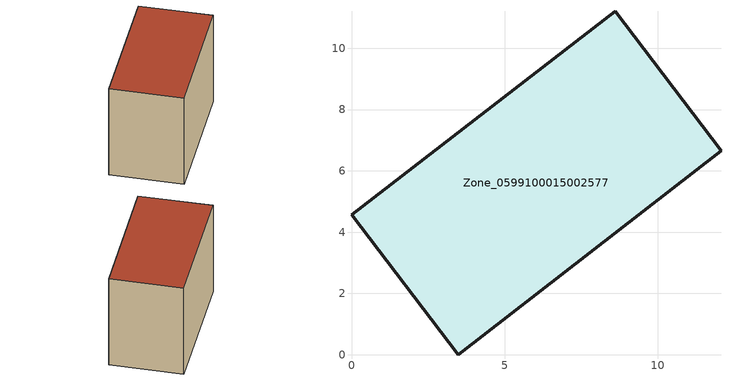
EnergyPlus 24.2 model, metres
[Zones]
Zone_0599100015002577
 floor ground (C_G): 0,4.57 8.6,11.21 12.06,6.66 3.48,0 z1
 wall outside (C_F): 8.6,11.21 0,4.57 3.48,0 12.06,6.66 8.6,11.21 z1:8.85
 roof outside (C_R): 3.48,0 12.06,6.66 8.6,11.21 0,4.57 z8.85
[BUILDING]
Pand.0599100015002577: North Axis=0; Terrain=City; Loads Convergence Tolerance Value=0.04; Temperature Convergence Tolerance Value=0.4; Solar Distribution=FullExterior; Maximum Number of Warmup Days=25; Minimum Number of Warmup Days=1
[Site:Location]
Rotterdam.The.Hague.AP_ZH_NLD Design_Conditions: Latitude=51.96; Longitude=4.45; Time Zone=1; Elevation=-4.5
[SITE:GROUNDTEMPERATURE:BUILDINGSURFACE]
18, 18, 18, 18, 18, 18, 18, 18, 18, 18, 18, 18
[MATERIAL] Thermal Absorptance=0.9; Solar Absorptance=0.7; Visible Absorptance=0.7
Name | Roughness | Thickness | Conductivity | Density | Specific Heat
G.TI.1975-1991 | MediumSmooth | 0.15 | 0.288461 | 540 | 1210
F.TI.1975-1991 | Rough | 0.3 | 0.230769 | 1920 | 840
R.TI.1975-1991 | MediumRough | 0.2 | 0.153846 | 1500 | 1000
[CONSTRUCTION]
C_G: G.TI.1975-1991
C_F: F.TI.1975-1991
C_R: R.TI.1975-1991
[ZONE]
Zone_0599100015002577: Type=1; Multiplier=1; Ceiling Height=Autocalculate; Volume=Autocalculate; Floor Area=autocalculate; Part of Total Floor Area=Yes
[ZONEINFILTRATION:DESIGNFLOWRATE]
Infil_Zone_0599100015002577: Zone or ZoneList or Space or SpaceList=Zone_0599100015002577; Schedule=AlwaysOn; Design Flow Rate Calculation Method=Flow/Area; Flow Rate per Floor Area=0.003; Constant Term Coefficient=1; Temperature Term Coefficient=0; Velocity Term Coefficient=0; Velocity Squared Term Coefficient=0
[HVACTEMPLATE:ZONE:IDEALLOADSAIRSYSTEM]
Zone_0599100015002577: Maximum Heating Supply Air Temperature=50; Minimum Cooling Supply Air Temperature=13; Maximum Heating Supply Air Humidity Ratio=0.0156; Minimum Cooling Supply Air Humidity Ratio=0.0077; Heating Limit=NoLimit; Cooling Limit=NoLimit; Dehumidification Control Type=ConstantSensibleHeatRatio; Cooling Sensible Heat Ratio=0.7; Dehumidification Setpoint=60; Humidification Control Type=None; Humidification Setpoint=30; Outdoor Air Method=None; Outdoor Air Flow Rate per Person=0.00944; Outdoor Air Flow Rate per Zone Floor Area=0; Outdoor Air Flow Rate per Zone=0; Demand Controlled Ventilation Type=None; Outdoor Air Economizer Type=NoEconomizer; Heat Recovery Type=None; Sensible Heat Recovery Effectiveness=0.7; Latent Heat Recovery Effectiveness=0.65
[ZONECONTROL:THERMOSTAT]
ThermostatControl_Zone_0599100015002577: Zone or ZoneList=Zone_0599100015002577; Control Type Schedule=DualSetpointControlType; Control 1=Thermostat_Zone_0599100015002577; Temperature Difference Between Cutout And Setpoint=0
[THERMOSTATSETPOINT:DUALSETPOINT]
Thermostat_Zone_0599100015002577: Heating Setpoint Temperature Schedule=HeatingSetpoint_Zone_0599100015002577; Cooling Setpoint Temperature Schedule=CoolingSetpoint_Zone_0599100015002577
[SCHEDULE:COMPACT]
HeatingSetpoint_Zone_0599100015002577: Through: 12/31, For: AllDays, Until: 24:00, 21
CoolingSetpoint_Zone_0599100015002577: Through: 12/31, For: AllDays, Until: 24:00, 24
DualSetpointControlType: Through: 12/31, For: AllDays, Until: 24:00, 4
AlwaysOn: Through: 12/31, For: AllDays, Until: 24:00, 1
